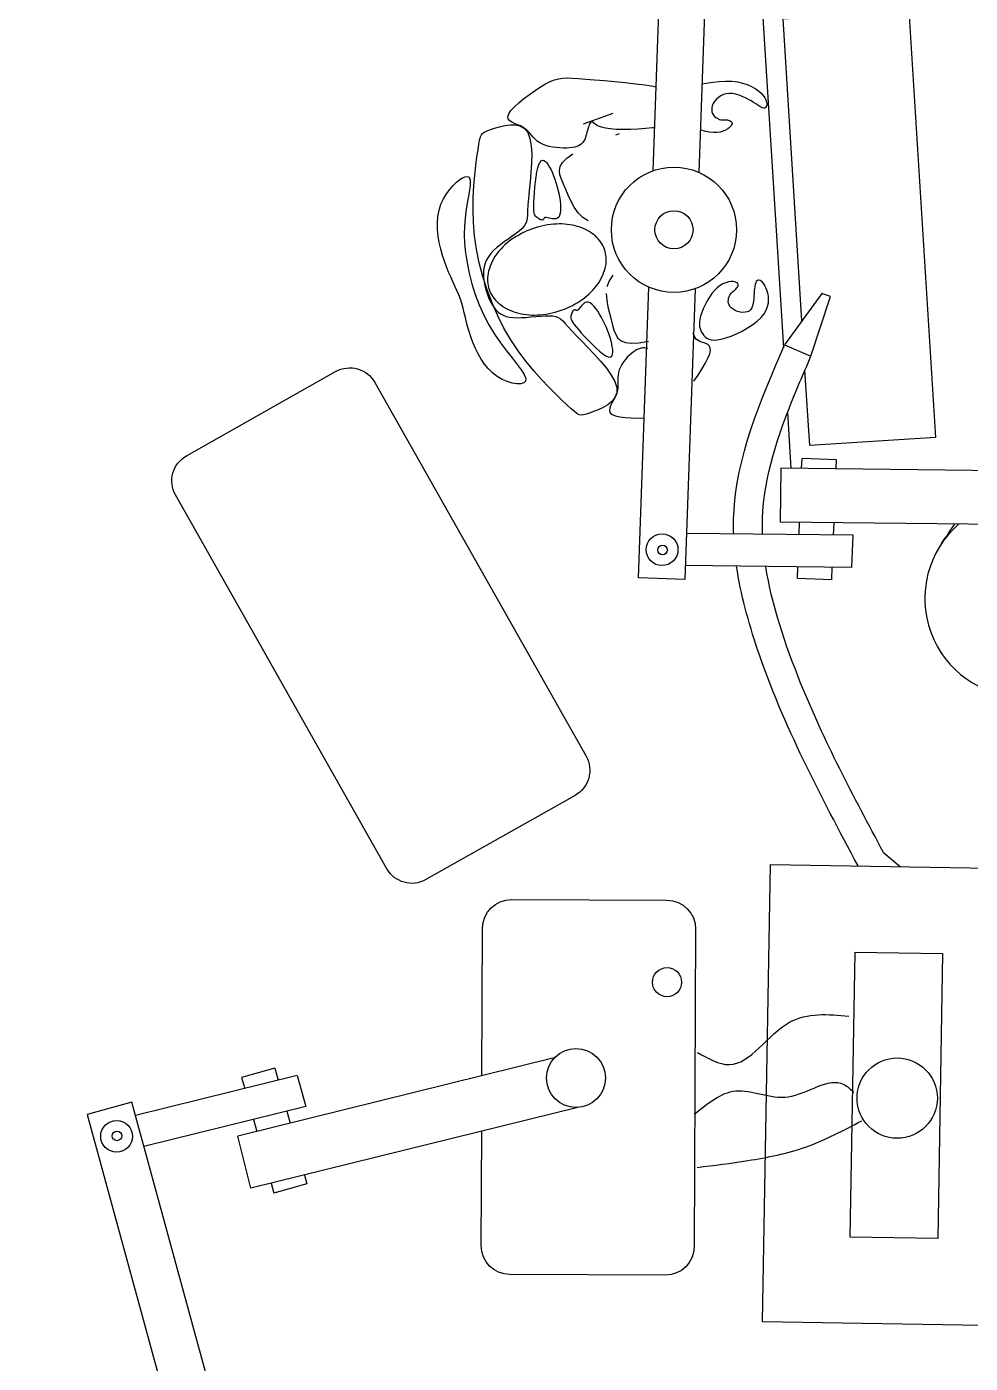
# Model space of a CAD drawing. Header units: inches. Extents: x 204954 to 440946, y -300749 to -143756.
# Drawn here: x 221520.6 to 221571.2, y -148053.8 to -147982.2 of the extents above; entities that cross this region are included whole.
import ezdxf

# ---------------------------------------------------------------- set-up
doc = ezdxf.new("R2010")
doc.units = ezdxf.units.IN
doc.header["$LTSCALE"] = 9
doc.header["$MEASUREMENT"] = 0
doc.linetypes.add('0', pattern=[0])
doc.layers.add('beam framing', color=91, linetype='Continuous')

msp = doc.modelspace()

# ---------------------------------------------------------------- linework, layer by layer
at = {"color": 1, "linetype": '0'}
for p, q in [((221548.43571, -147985.2587), (221548.67863, -147985.13414)), ((221548.67863, -147985.13414), (221548.90042, -147985.04441)), ((221548.90042, -147985.04441), (221549.11539, -147984.98534)), ((221549.11539, -147984.98534), (221549.33787, -147984.95278)), ((221549.33787, -147984.95278), (221549.58215, -147984.94256)), ((221549.58215, -147984.94256), (221549.86255, -147984.95051)), ((221549.86255, -147984.95051), (221550.19339, -147984.97249)), ((221550.19339, -147984.97249), (221550.58897, -147985.00432)), ((221550.58897, -147985.00432), (221551.05728, -147985.04253)), ((221551.05728, -147985.04253), (221551.58097, -147985.08638)), ((221551.58097, -147985.08638), (221552.13639, -147985.13579)), ((221552.13639, -147985.13579), (221552.69986, -147985.19072)), ((221557.38198, -147985.16436), (221557.73108, -147985.12574)), ((221557.73108, -147985.12574), (221558.07391, -147985.10928)), ((221558.07391, -147985.10928), (221558.40108, -147985.11825)), ((221558.40108, -147985.11825), (221558.70471, -147985.15472)), ((221558.70471, -147985.15472), (221558.98281, -147985.21589)), ((221547.27193, -147986.0464), (221547.56591, -147985.82304)), ((221547.56591, -147985.82304), (221547.86742, -147985.6112)), ((221547.86742, -147985.6112), (221548.16212, -147985.42004)), ((221548.16212, -147985.42004), (221548.43571, -147985.2587)), ((221552.69986, -147985.19072), (221553.24771, -147985.25109)), ((221553.24771, -147985.25109), (221553.75628, -147985.31685)), ((221553.75628, -147985.31685), (221554.20191, -147985.38793)), ((221554.20191, -147985.38793), (221554.33811, -147985.4169)), ((221556.82927, -147985.26718), (221557.03597, -147985.22186)), ((221557.03597, -147985.22186), (221557.38198, -147985.16436)), ((221557.9587, -147985.82992), (221557.81818, -147985.8974)), ((221558.1114, -147985.78731), (221557.9587, -147985.82992)), ((221558.27424, -147985.77293), (221558.1114, -147985.78731)), ((221558.44432, -147985.7843), (221558.27424, -147985.77293)), ((221558.61852, -147985.81753), (221558.44432, -147985.7843)), ((221558.79373, -147985.86871), (221558.61852, -147985.81753)), ((221558.96683, -147985.93394), (221558.79373, -147985.86871)), ((221558.98281, -147985.21589), (221559.23487, -147985.29781)), ((221559.23487, -147985.29781), (221559.46037, -147985.39648)), ((221559.46037, -147985.39648), (221559.65879, -147985.50792)), ((221559.65879, -147985.50792), (221559.82964, -147985.62816)), ((221559.82964, -147985.62816), (221559.97238, -147985.75321)), ((221559.97238, -147985.75321), (221560.08651, -147985.87909)), ((221546.57834, -147986.69403), (221546.76383, -147986.49105)), ((221546.76383, -147986.49105), (221546.9998, -147986.27213)), ((221546.9998, -147986.27213), (221547.27193, -147986.0464)), ((221557.33329, -147986.55581), (221557.32833, -147986.66376)), ((221557.36231, -147986.43988), (221557.33329, -147986.55581)), ((221557.41449, -147986.32003), (221557.36231, -147986.43988)), ((221557.488, -147986.20106), (221557.41449, -147986.32003)), ((221557.581, -147986.08776), (221557.488, -147986.20106)), ((221557.69167, -147985.98494), (221557.581, -147986.08776)), ((221557.81818, -147985.8974), (221557.69167, -147985.98494)), ((221559.13472, -147986.00931), (221558.96683, -147985.93394)), ((221559.29427, -147986.09092), (221559.13472, -147986.00931)), ((221559.44238, -147986.17485), (221559.29427, -147986.09092)), ((221559.57657, -147986.2574), (221559.44238, -147986.17485)), ((221559.69698, -147986.33561), (221559.57657, -147986.2574)), ((221559.80441, -147986.4067), (221559.69698, -147986.33561)), ((221559.89962, -147986.46791), (221559.80441, -147986.4067)), ((221559.98342, -147986.51646), (221559.89962, -147986.46791)), ((221560.05658, -147986.54959), (221559.98342, -147986.51646)), ((221560.11988, -147986.56452), (221560.05658, -147986.54959)), ((221560.08651, -147985.87909), (221560.17204, -147986.00205)), ((221560.17412, -147986.55849), (221560.11988, -147986.56452)), ((221560.17204, -147986.00205), (221560.23106, -147986.1193)), ((221560.21951, -147986.52962), (221560.17412, -147986.55849)), ((221560.25402, -147986.47959), (221560.21951, -147986.52962)), ((221560.23106, -147986.1193), (221560.26615, -147986.22825)), ((221560.27503, -147986.41096), (221560.25402, -147986.47959)), ((221560.26615, -147986.22825), (221560.27994, -147986.32633)), ((221560.27994, -147986.32633), (221560.27503, -147986.41096)), ((221546.41158, -147987.01804), (221546.45765, -147986.8719)), ((221546.43188, -147987.13604), (221546.41158, -147987.01804)), ((221546.5058, -147987.23199), (221546.43188, -147987.13604)), ((221546.45765, -147986.8719), (221546.57834, -147986.69403)), ((221546.62058, -147987.31203), (221546.5058, -147987.23199)), ((221550.45861, -147987.39377), (221552.05754, -147986.83584)), ((221550.87387, -147987.30329), (221550.84135, -147987.33267)), ((221550.90688, -147987.29039), (221550.87387, -147987.30329)), ((221550.94012, -147987.29571), (221550.90688, -147987.29039)), ((221550.97471, -147987.31997), (221550.94012, -147987.29571)), ((221557.32833, -147986.66376), (221557.34472, -147986.7626)), ((221557.34472, -147986.7626), (221557.37881, -147986.85193)), ((221557.37881, -147986.85193), (221557.42696, -147986.93136)), ((221557.42696, -147986.93136), (221557.48554, -147987.0005)), ((221557.48554, -147987.0005), (221557.55089, -147987.05896)), ((221557.55089, -147987.05896), (221557.61938, -147987.10633)), ((221557.61938, -147987.10633), (221557.68738, -147987.14223)), ((221557.68738, -147987.14223), (221557.75197, -147987.1667)), ((221557.75197, -147987.1667), (221557.81319, -147987.18153)), ((221557.81319, -147987.18153), (221557.87183, -147987.18894)), ((221557.87183, -147987.18894), (221557.92865, -147987.19116)), ((221557.92865, -147987.19116), (221557.98444, -147987.19041)), ((221557.98444, -147987.19041), (221558.03998, -147987.18892)), ((221558.03998, -147987.18892), (221558.09602, -147987.18892)), ((221558.09602, -147987.18892), (221558.15337, -147987.19262)), ((221558.15337, -147987.19262), (221558.21209, -147987.20194)), ((221558.21209, -147987.20194), (221558.2695, -147987.21755)), ((221558.2695, -147987.21755), (221558.32221, -147987.23978)), ((221558.32221, -147987.23978), (221558.36685, -147987.269)), ((221558.36685, -147987.269), (221558.40004, -147987.30553)), ((221558.40004, -147987.30553), (221558.41838, -147987.34975)), ((221544.94178, -147988.10583), (221544.99635, -147987.98528)), ((221544.99635, -147987.98528), (221545.06958, -147987.89816)), ((221545.06958, -147987.89816), (221545.16931, -147987.83174)), ((221545.16931, -147987.83174), (221545.30335, -147987.77332)), ((221545.30335, -147987.77332), (221545.47954, -147987.71018)), ((221545.47954, -147987.71018), (221545.70204, -147987.6342)), ((221545.70204, -147987.6342), (221545.96044, -147987.55568)), ((221545.96044, -147987.55568), (221546.24067, -147987.48951)), ((221546.24067, -147987.48951), (221546.52866, -147987.45058)), ((221546.52866, -147987.45058), (221546.81033, -147987.4538)), ((221546.76346, -147987.38226), (221546.62058, -147987.31203)), ((221546.92169, -147987.44879), (221546.76346, -147987.38226)), ((221546.81033, -147987.4538), (221547.07161, -147987.51405)), ((221547.08252, -147987.51775), (221546.92169, -147987.44879)), ((221547.07161, -147987.51405), (221547.29844, -147987.64622)), ((221547.2332, -147987.59524), (221547.08252, -147987.51775)), ((221547.36404, -147987.68576), (221547.2332, -147987.59524)), ((221547.29844, -147987.64622), (221547.47675, -147987.86522)), ((221547.47769, -147987.78726), (221547.36404, -147987.68576)), ((221547.47675, -147987.86522), (221547.59647, -147988.17982)), ((221547.57989, -147987.89609), (221547.47769, -147987.78726)), ((221547.67637, -147988.00858), (221547.57989, -147987.89609)), ((221547.77284, -147988.12107), (221547.67637, -147988.00858)), ((221550.6223, -147987.94894), (221550.59482, -147988.0463)), ((221550.64717, -147987.85165), (221550.6223, -147987.94894)), ((221550.671, -147987.75639), (221550.64717, -147987.85165)), ((221550.69535, -147987.66511), (221550.671, -147987.75639)), ((221550.72146, -147987.57973), (221550.69535, -147987.66511)), ((221550.74938, -147987.50204), (221550.72146, -147987.57973)), ((221550.77885, -147987.4338), (221550.74938, -147987.50204)), ((221550.80959, -147987.37675), (221550.77885, -147987.4338)), ((221550.84135, -147987.33267), (221550.80959, -147987.37675)), ((221551.01734, -147987.35973), (221550.97471, -147987.31997)), ((221551.07608, -147987.41051), (221551.01734, -147987.35973)), ((221551.15899, -147987.46783), (221551.07608, -147987.41051)), ((221551.27415, -147987.5272), (221551.15899, -147987.46783)), ((221551.42963, -147987.58416), (221551.27415, -147987.5272)), ((221551.63349, -147987.63422), (221551.42963, -147987.58416)), ((221551.89382, -147987.6729), (221551.63349, -147987.63422)), ((221552.21433, -147987.69667), (221551.89382, -147987.6729)), ((221552.19014, -147987.98661), (221552.39268, -147987.91736)), ((221552.58143, -147987.70586), (221552.21433, -147987.69667)), ((221552.97716, -147987.70172), (221552.58143, -147987.70586)), ((221553.38357, -147987.68554), (221552.97716, -147987.70172)), ((221553.78272, -147987.65858), (221553.38357, -147987.68554)), ((221554.15666, -147987.62212), (221553.78272, -147987.65858)), ((221554.26009, -147987.60814), (221554.15666, -147987.62212)), ((221556.77163, -147987.73758), (221556.7417, -147987.72645)), ((221556.99475, -147987.80436), (221556.77163, -147987.73758)), ((221557.21271, -147987.8513), (221556.99475, -147987.80436)), ((221557.41979, -147987.87458), (221557.21271, -147987.8513)), ((221557.61104, -147987.87177), (221557.41979, -147987.87458)), ((221557.78465, -147987.846), (221557.61104, -147987.87177)), ((221557.93957, -147987.80179), (221557.78465, -147987.846)), ((221558.07474, -147987.74366), (221557.93957, -147987.80179)), ((221558.18912, -147987.67616), (221558.07474, -147987.74366)), ((221558.28166, -147987.60379), (221558.18912, -147987.67616)), ((221558.35132, -147987.53109), (221558.28166, -147987.60379)), ((221558.39704, -147987.46258), (221558.35132, -147987.53109)), ((221558.41851, -147987.40198), (221558.39704, -147987.46258)), ((221558.41838, -147987.34975), (221558.41851, -147987.40198)), ((221544.81186, -147988.79514), (221544.85736, -147988.49804)), ((221544.85736, -147988.49804), (221544.89806, -147988.27251)), ((221544.89806, -147988.27251), (221544.94178, -147988.10583)), ((221547.59647, -147988.17982), (221547.66351, -147988.57437)), ((221547.66351, -147988.57437), (221547.68779, -147989.0271)), ((221547.87504, -147988.2299), (221547.77284, -147988.12107)), ((221547.98869, -147988.33141), (221547.87504, -147988.2299)), ((221548.11953, -147988.42192), (221547.98869, -147988.33141)), ((221548.27151, -147988.49854), (221548.11953, -147988.42192)), ((221548.44145, -147988.56141), (221548.27151, -147988.49854)), ((221548.62443, -147988.61141), (221548.44145, -147988.56141)), ((221548.81548, -147988.64944), (221548.62443, -147988.61141)), ((221549.00968, -147988.67638), (221548.81548, -147988.64944)), ((221549.20207, -147988.69314), (221549.00968, -147988.67638)), ((221549.38771, -147988.70061), (221549.20207, -147988.69314)), ((221549.56167, -147988.69967), (221549.38771, -147988.70061)), ((221549.71995, -147988.69104), (221549.56167, -147988.69967)), ((221549.86237, -147988.67462), (221549.71995, -147988.69104)), ((221549.98973, -147988.65015), (221549.86237, -147988.67462)), ((221550.10279, -147988.61735), (221549.98973, -147988.65015)), ((221550.20235, -147988.57595), (221550.10279, -147988.61735)), ((221550.28917, -147988.52569), (221550.20235, -147988.57595)), ((221550.36405, -147988.46628), (221550.28917, -147988.52569)), ((221550.42776, -147988.39746), (221550.36405, -147988.46628)), ((221550.48121, -147988.31932), (221550.42776, -147988.39746)), ((221550.52583, -147988.23344), (221550.48121, -147988.31932)), ((221550.56318, -147988.14179), (221550.52583, -147988.23344)), ((221550.59482, -147988.0463), (221550.56318, -147988.14179)), ((221544.69531, -147989.62566), (221544.75625, -147989.17286)), ((221544.75625, -147989.17286), (221544.81186, -147988.79514)), ((221547.68779, -147989.0271), (221547.67924, -147989.51626)), ((221548.07316, -147989.57406), (221548.13458, -147989.44849)), ((221548.13458, -147989.44849), (221548.20112, -147989.37522)), ((221548.20112, -147989.37522), (221548.27173, -147989.34877)), ((221548.27173, -147989.34877), (221548.3454, -147989.3637)), ((221548.3454, -147989.3637), (221548.42108, -147989.41452)), ((221548.42108, -147989.41452), (221548.49776, -147989.49579)), ((221549.34432, -147989.46885), (221549.56339, -147989.245)), ((221549.56339, -147989.245), (221549.89407, -147989.00967)), ((221544.58663, -147990.71968), (221544.63634, -147990.14433)), ((221544.63634, -147990.14433), (221544.69531, -147989.62566)), ((221547.64779, -147990.02006), (221547.60333, -147990.51675)), ((221547.67924, -147989.51626), (221547.64779, -147990.02006)), ((221547.92532, -147990.23842), (221547.96842, -147989.98002)), ((221547.96842, -147989.98002), (221548.01771, -147989.7544)), ((221548.01771, -147989.7544), (221548.07316, -147989.57406)), ((221548.49776, -147989.49579), (221548.57438, -147989.60203)), ((221548.57438, -147989.60203), (221548.64994, -147989.72779)), ((221548.64994, -147989.72779), (221548.72347, -147989.86825)), ((221548.72347, -147989.86825), (221548.79439, -147990.02128)), ((221548.79439, -147990.02128), (221548.86216, -147990.18538)), ((221549.17953, -147989.90685), (221549.22148, -147989.6874)), ((221549.20311, -147990.13339), (221549.17953, -147989.90685)), ((221549.27686, -147990.3732), (221549.20311, -147990.13339)), ((221549.22148, -147989.6874), (221549.34432, -147989.46885)), ((221543.29986, -147990.91364), (221543.4828, -147990.70461)), ((221543.4828, -147990.70461), (221543.6644, -147990.52942)), ((221543.6644, -147990.52942), (221543.83612, -147990.39113)), ((221543.83612, -147990.39113), (221543.98938, -147990.29282)), ((221543.98938, -147990.29282), (221544.11727, -147990.23684)), ((221544.11727, -147990.23684), (221544.21944, -147990.22259)), ((221544.21944, -147990.22259), (221544.29717, -147990.24874)), ((221544.29717, -147990.24874), (221544.35175, -147990.31398)), ((221544.35175, -147990.31398), (221544.38448, -147990.41697)), ((221544.38951, -147990.7309), (221544.3644, -147990.9392)), ((221544.38448, -147990.41697), (221544.39663, -147990.55638)), ((221544.39663, -147990.55638), (221544.38951, -147990.7309)), ((221544.55349, -147991.34249), (221544.58663, -147990.71968)), ((221547.60333, -147990.51675), (221547.55581, -147990.98456)), ((221547.83335, -147991.08546), (221547.85777, -147990.80362)), ((221547.85777, -147990.80362), (221547.88843, -147990.51712)), ((221547.88843, -147990.51712), (221547.92532, -147990.23842)), ((221548.86216, -147990.18538), (221548.92628, -147990.35909)), ((221548.92628, -147990.35909), (221548.98622, -147990.5409)), ((221548.98622, -147990.5409), (221549.04146, -147990.72935)), ((221549.04146, -147990.72935), (221549.0915, -147990.92294)), ((221549.38543, -147990.63248), (221549.27686, -147990.3732)), ((221549.51347, -147990.91741), (221549.38543, -147990.63248)), ((221542.82866, -147991.71296), (221542.96423, -147991.42089)), ((221542.96423, -147991.42089), (221543.12415, -147991.15342)), ((221543.12415, -147991.15342), (221543.29986, -147990.91364)), ((221544.27196, -147991.45402), (221544.21629, -147991.7609)), ((221544.32341, -147991.18022), (221544.27196, -147991.45402)), ((221544.3644, -147990.9392), (221544.32341, -147991.18022)), ((221544.54421, -147992.00357), (221544.55349, -147991.34249)), ((221547.51513, -147991.40172), (221547.4884, -147991.75175)), ((221547.55581, -147990.98456), (221547.51513, -147991.40172)), ((221547.79782, -147991.78093), (221547.80336, -147991.58514)), ((221547.80336, -147991.58514), (221547.81521, -147991.35012)), ((221547.81521, -147991.35012), (221547.83335, -147991.08546)), ((221549.0915, -147990.92294), (221549.13581, -147991.12019)), ((221549.13581, -147991.12019), (221549.1737, -147991.31913)), ((221549.1737, -147991.31913), (221549.20379, -147991.5158)), ((221549.20379, -147991.5158), (221549.22453, -147991.70575)), ((221549.64969, -147991.23), (221549.51347, -147990.91741)), ((221549.79916, -147991.55543), (221549.64969, -147991.23)), ((221549.971, -147991.87472), (221549.79916, -147991.55543)), ((221542.66266, -147992.3583), (221542.726, -147992.02657)), ((221542.726, -147992.02657), (221542.82866, -147991.71296)), ((221544.16265, -147992.10119), (221544.11727, -147992.4752)), ((221544.21629, -147991.7609), (221544.16265, -147992.10119)), ((221544.56609, -147992.69371), (221544.54421, -147992.00357)), ((221547.45708, -147992.27437), (221547.43841, -147992.46683)), ((221547.47139, -147992.03932), (221547.45708, -147992.27437)), ((221547.4884, -147991.75175), (221547.47139, -147992.03932)), ((221547.79859, -147991.93957), (221547.79782, -147991.78093)), ((221547.80565, -147992.06607), (221547.79859, -147991.93957)), ((221547.81901, -147992.16541), (221547.80565, -147992.06607)), ((221547.83864, -147992.24259), (221547.81901, -147992.16541)), ((221547.86455, -147992.30261), (221547.83864, -147992.24259)), ((221547.89671, -147992.35045), (221547.86455, -147992.30261)), ((221549.18291, -147992.30933), (221549.1336, -147992.39892)), ((221549.21511, -147992.19076), (221549.18291, -147992.30933)), ((221549.23174, -147992.04768), (221549.21511, -147992.19076)), ((221549.22453, -147991.70575), (221549.23436, -147991.88452)), ((221549.23436, -147991.88452), (221549.23174, -147992.04768)), ((221550.17436, -147992.16887), (221549.971, -147991.87472)), ((221550.41837, -147992.41889), (221550.17436, -147992.16887)), ((221542.63637, -147992.70336), (221542.66266, -147992.3583)), ((221542.64273, -147993.05666), (221542.63637, -147992.70336)), ((221544.08639, -147992.88325), (221544.07627, -147993.32567)), ((221544.11727, -147992.4752), (221544.08639, -147992.88325)), ((221544.62643, -147993.40371), (221544.56609, -147992.69371)), ((221547.17947, -147993.0098), (221547.03607, -147993.13679)), ((221547.28593, -147992.8882), (221547.17947, -147993.0098)), ((221547.35988, -147992.76381), (221547.28593, -147992.8882)), ((221547.40836, -147992.62666), (221547.35988, -147992.76381)), ((221547.43841, -147992.46683), (221547.40836, -147992.62666)), ((221547.93514, -147992.39113), (221547.89671, -147992.35045)), ((221547.97946, -147992.42863), (221547.93514, -147992.39113)), ((221548.02795, -147992.46302), (221547.97946, -147992.42863)), ((221548.07853, -147992.49335), (221548.02795, -147992.46302)), ((221548.12911, -147992.51868), (221548.07853, -147992.49335)), ((221548.17763, -147992.53808), (221548.12911, -147992.51868)), ((221548.222, -147992.55061), (221548.17763, -147992.53808)), ((221548.26013, -147992.55533), (221548.222, -147992.55061)), ((221548.28996, -147992.5513), (221548.26013, -147992.55533)), ((221548.31036, -147992.53822), (221548.28996, -147992.5513)), ((221548.32401, -147992.51835), (221548.31036, -147992.53822)), ((221548.33454, -147992.49456), (221548.32401, -147992.51835)), ((221548.34559, -147992.46977), (221548.33454, -147992.49456)), ((221548.3608, -147992.44685), (221548.34559, -147992.46977)), ((221548.38381, -147992.4287), (221548.3608, -147992.44685)), ((221548.41824, -147992.41821), (221548.38381, -147992.4287)), ((221548.46775, -147992.41827), (221548.41824, -147992.41821)), ((221548.53457, -147992.43031), (221548.46775, -147992.41827)), ((221548.61542, -147992.44994), (221548.53457, -147992.43031)), ((221548.70563, -147992.47129), (221548.61542, -147992.44994)), ((221548.80054, -147992.48851), (221548.70563, -147992.47129)), ((221548.89546, -147992.49574), (221548.80054, -147992.48851)), ((221548.98572, -147992.48713), (221548.89546, -147992.49574)), ((221549.06666, -147992.4568), (221548.98572, -147992.48713)), ((221549.1336, -147992.39892), (221549.06666, -147992.4568)), ((221550.71216, -147992.60577), (221550.41837, -147992.41889)), ((221542.67733, -147993.41306), (221542.64273, -147993.05666)), ((221542.73574, -147993.76746), (221542.67733, -147993.41306)), ((221544.07627, -147993.32567), (221544.09313, -147993.80276)), ((221544.73097, -147994.12491), (221544.62643, -147993.40371)), ((221546.23871, -147993.70623), (221546.02634, -147993.86145)), ((221546.45445, -147993.55565), (221546.23871, -147993.70623)), ((221546.66498, -147993.41022), (221546.45445, -147993.55565)), ((221546.86172, -147993.27043), (221546.66498, -147993.41022)), ((221547.03607, -147993.13679), (221546.86172, -147993.27043)), ((221542.81357, -147994.11473), (221542.73574, -147993.76746)), ((221542.90639, -147994.44976), (221542.81357, -147994.11473)), ((221543.0098, -147994.76744), (221542.90639, -147994.44976)), ((221544.09313, -147993.80276), (221544.14214, -147994.31342)), ((221544.14214, -147994.31342), (221544.22414, -147994.85085)), ((221544.87919, -147994.85083), (221544.73097, -147994.12491)), ((221545.49362, -147994.35019), (221545.36874, -147994.52023)), ((221545.64606, -147994.18385), (221545.49362, -147994.35019)), ((221545.82593, -147994.02083), (221545.64606, -147994.18385)), ((221546.02634, -147993.86145), (221545.82593, -147994.02083)), ((221543.11973, -147995.06407), (221543.0098, -147994.76744)), ((221543.2335, -147995.34161), (221543.11973, -147995.06407)), ((221544.22414, -147994.85085), (221544.33888, -147995.4068)), ((221545.06903, -147995.57554), (221544.87919, -147994.85083)), ((221545.14388, -147995.05796), (221545.11364, -147995.24822)), ((221545.19544, -147994.87357), (221545.14388, -147995.05796)), ((221545.26987, -147994.69451), (221545.19544, -147994.87357)), ((221545.36874, -147994.52023), (221545.26987, -147994.69451)), ((221543.34882, -147995.60347), (221543.2335, -147995.34161)), ((221543.46334, -147995.85304), (221543.34882, -147995.60347)), ((221543.57476, -147996.0937), (221543.46334, -147995.85304)), ((221544.33888, -147995.4068), (221544.48611, -147995.97305)), ((221545.29842, -147996.29311), (221545.06903, -147995.57554)), ((221545.11364, -147995.24822), (221545.10316, -147995.4449)), ((221545.10316, -147995.4449), (221545.11087, -147995.64855)), ((221545.11087, -147995.64855), (221545.13526, -147995.85899)), ((221545.13526, -147995.85899), (221545.17499, -147996.07324)), ((221551.8309, -147995.81186), (221551.71715, -147996.14095)), ((221552.04188, -147995.51041), (221551.8309, -147995.81186)), ((221558.22162, -147995.87487), (221558.07963, -147995.91346)), ((221558.35317, -147995.85656), (221558.22162, -147995.87487)), ((221558.47064, -147995.85565), (221558.35317, -147995.85656)), ((221558.57041, -147995.86923), (221558.47064, -147995.85565)), ((221558.64882, -147995.89442), (221558.57041, -147995.86923)), ((221558.70334, -147995.92851), (221558.64882, -147995.89442)), ((221559.71871, -147995.855), (221559.68699, -147995.92473)), ((221559.75716, -147995.80456), (221559.71871, -147995.855)), ((221559.80312, -147995.77563), (221559.75716, -147995.80456)), ((221559.85688, -147995.7699), (221559.80312, -147995.77563)), ((221559.91684, -147995.78698), (221559.85688, -147995.7699)), ((221559.98093, -147995.8259), (221559.91684, -147995.78698)), ((221560.04706, -147995.88575), (221559.98093, -147995.8259)), ((221560.11316, -147995.96558), (221560.04706, -147995.88575)), ((221543.68076, -147996.32886), (221543.57476, -147996.0937)), ((221543.77901, -147996.56191), (221543.68076, -147996.32886)), ((221543.86719, -147996.79623), (221543.77901, -147996.56191)), ((221544.48611, -147995.97305), (221544.66558, -147996.54136)), ((221544.66558, -147996.54136), (221544.87706, -147997.10349)), ((221545.17499, -147996.07324), (221545.22876, -147996.28757)), ((221545.22876, -147996.28757), (221545.29528, -147996.49829)), ((221545.29528, -147996.49829), (221545.37326, -147996.70169)), ((221545.56528, -147996.99761), (221545.29842, -147996.29311)), ((221551.68165, -147996.48849), (221551.70544, -147996.8453)), ((221557.33833, -147996.49925), (221557.20518, -147996.69034)), ((221557.47977, -147996.3269), (221557.33833, -147996.49925)), ((221557.6274, -147996.17984), (221557.47977, -147996.3269)), ((221557.77889, -147996.06305), (221557.6274, -147996.17984)), ((221557.93084, -147995.97523), (221557.77889, -147996.06305)), ((221558.07963, -147995.91346), (221557.93084, -147995.97523)), ((221558.26163, -147996.65714), (221558.29252, -147996.58673)), ((221558.29252, -147996.58673), (221558.32787, -147996.52739)), ((221558.32787, -147996.52739), (221558.36658, -147996.47769)), ((221558.36658, -147996.47769), (221558.40787, -147996.43541)), ((221558.40787, -147996.43541), (221558.45098, -147996.39832)), ((221558.45098, -147996.39832), (221558.49512, -147996.36419)), ((221558.49512, -147996.36419), (221558.53953, -147996.33081)), ((221558.53953, -147996.33081), (221558.58341, -147996.29595)), ((221558.58341, -147996.29595), (221558.626, -147996.25737)), ((221558.626, -147996.25737), (221558.66617, -147996.21354)), ((221558.66617, -147996.21354), (221558.70141, -147996.16561)), ((221558.70141, -147996.16561), (221558.72885, -147996.1154)), ((221558.73574, -147995.96948), (221558.70334, -147995.92851)), ((221558.72885, -147996.1154), (221558.74563, -147996.06476)), ((221558.74888, -147996.01551), (221558.73574, -147995.96948)), ((221558.74563, -147996.06476), (221558.74888, -147996.01551)), ((221559.60215, -147996.48473), (221559.59411, -147996.62316)), ((221559.61187, -147996.35196), (221559.60215, -147996.48473)), ((221559.62444, -147996.22735), (221559.61187, -147996.35196)), ((221559.64063, -147996.11313), (221559.62444, -147996.22735)), ((221559.66122, -147996.01151), (221559.64063, -147996.11313)), ((221559.68699, -147995.92473), (221559.66122, -147996.01151)), ((221560.17714, -147996.06444), (221560.11316, -147995.96558)), ((221560.23694, -147996.18142), (221560.17714, -147996.06444)), ((221560.29046, -147996.31555), (221560.23694, -147996.18142)), ((221560.33511, -147996.46568), (221560.29046, -147996.31555)), ((221560.36621, -147996.62969), (221560.33511, -147996.46568)), ((221543.94399, -147997.03472), (221543.86719, -147996.79623)), ((221544.01203, -147997.27823), (221543.94399, -147997.03472)), ((221544.07494, -147997.52712), (221544.01203, -147997.27823)), ((221544.87706, -147997.10349), (221545.12029, -147997.65122)), ((221545.37326, -147996.70169), (221545.4614, -147996.89404)), ((221545.4614, -147996.89404), (221545.55841, -147997.07166)), ((221545.55841, -147997.07166), (221545.663, -147997.23083)), ((221545.86755, -147997.68309), (221545.56528, -147996.99761)), ((221545.663, -147997.23083), (221545.77442, -147997.36861)), ((221550.23519, -147997.30398), (221550.19037, -147997.35498)), ((221550.28628, -147997.23831), (221550.23519, -147997.30398)), ((221550.34363, -147997.16547), (221550.28628, -147997.23831)), ((221550.40721, -147997.09294), (221550.34363, -147997.16547)), ((221550.47703, -147997.02823), (221550.40721, -147997.09294)), ((221550.55306, -147996.97882), (221550.47703, -147997.02823)), ((221550.63529, -147996.95221), (221550.55306, -147996.97882)), ((221550.72371, -147996.95588), (221550.63529, -147996.95221)), ((221550.81806, -147996.99534), (221550.72371, -147996.95588)), ((221550.91703, -147997.06814), (221550.81806, -147996.99534)), ((221551.01906, -147997.16981), (221550.91703, -147997.06814)), ((221551.12262, -147997.29592), (221551.01906, -147997.16981)), ((221551.22614, -147997.442), (221551.12262, -147997.29592)), ((221551.70544, -147996.8453), (221551.76954, -147997.20219)), ((221551.76954, -147997.20219), (221551.85499, -147997.54997)), ((221556.8764, -147997.3105), (221556.79734, -147997.51101)), ((221556.97213, -147997.10252), (221556.8764, -147997.3105)), ((221557.08242, -147996.89361), (221556.97213, -147997.10252)), ((221557.20518, -147996.69034), (221557.08242, -147996.89361)), ((221558.21983, -147996.91383), (221558.22267, -147996.82326)), ((221558.23155, -147997.00598), (221558.21983, -147996.91383)), ((221558.22267, -147996.82326), (221558.23747, -147996.73684)), ((221558.26043, -147997.09713), (221558.23155, -147997.00598)), ((221558.23747, -147996.73684), (221558.26163, -147996.65714)), ((221558.30909, -147997.1847), (221558.26043, -147997.09713)), ((221558.38013, -147997.26613), (221558.30909, -147997.1847)), ((221558.47472, -147997.33893), (221558.38013, -147997.26613)), ((221559.47596, -147997.26758), (221559.41494, -147997.3596)), ((221559.52036, -147997.15807), (221559.47596, -147997.26758)), ((221559.55126, -147997.03497), (221559.52036, -147997.15807)), ((221559.57178, -147996.90218), (221559.55126, -147997.03497)), ((221559.58502, -147996.76361), (221559.57178, -147996.90218)), ((221559.59411, -147996.62316), (221559.58502, -147996.76361)), ((221560.25117, -147997.37758), (221560.32624, -147997.18152)), ((221560.32624, -147997.18152), (221560.36697, -147996.98995)), ((221560.37856, -147996.80523), (221560.36621, -147996.62969)), ((221560.36697, -147996.98995), (221560.37856, -147996.80523)), ((221544.13635, -147997.78175), (221544.07494, -147997.52712)), ((221544.19988, -147998.04247), (221544.13635, -147997.78175)), ((221544.26917, -147998.30963), (221544.19988, -147998.04247)), ((221545.12029, -147997.65122), (221545.39504, -147998.1763)), ((221545.77442, -147997.36861), (221545.89421, -147997.48517)), ((221546.20314, -147998.34363), (221545.86755, -147997.68309)), ((221545.89421, -147997.48517), (221546.02443, -147997.58144)), ((221546.02443, -147997.58144), (221546.16717, -147997.65838)), ((221546.16717, -147997.65838), (221546.32451, -147997.7169)), ((221546.32451, -147997.7169), (221546.49852, -147997.75797)), ((221546.49852, -147997.75797), (221546.69129, -147997.7825)), ((221546.69129, -147997.7825), (221546.9049, -147997.79144)), ((221546.9049, -147997.79144), (221547.13985, -147997.78628)), ((221547.13985, -147997.78628), (221547.39043, -147997.77067)), ((221547.39043, -147997.77067), (221547.64934, -147997.74883)), ((221547.64934, -147997.74883), (221547.90929, -147997.72496)), ((221547.90929, -147997.72496), (221548.163, -147997.70326)), ((221548.163, -147997.70326), (221548.40317, -147997.68796)), ((221548.40317, -147997.68796), (221548.62252, -147997.68325)), ((221548.62252, -147997.68325), (221548.81375, -147997.69334)), ((221548.81375, -147997.69334), (221548.97275, -147997.72231)), ((221548.97275, -147997.72231), (221549.10803, -147997.7737)), ((221549.10803, -147997.7737), (221549.23131, -147997.8509)), ((221549.23131, -147997.8509), (221549.35428, -147997.95734)), ((221549.35428, -147997.95734), (221549.48864, -147998.09641)), ((221549.79027, -147997.70758), (221549.78549, -147997.76333)), ((221549.78549, -147997.76333), (221549.79007, -147997.8208)), ((221549.79007, -147997.8208), (221549.80713, -147997.88391)), ((221549.80164, -147997.65064), (221549.79027, -147997.70758)), ((221549.81821, -147997.59356), (221549.80164, -147997.65064)), ((221549.80713, -147997.88391), (221549.83977, -147997.95655)), ((221549.83894, -147997.53834), (221549.81821, -147997.59356)), ((221549.86278, -147997.48704), (221549.83894, -147997.53834)), ((221549.83977, -147997.95655), (221549.89112, -147998.04263)), ((221549.88869, -147997.44166), (221549.86278, -147997.48704)), ((221549.91563, -147997.40425), (221549.88869, -147997.44166)), ((221549.89112, -147998.04263), (221549.96429, -147998.14606)), ((221549.94256, -147997.37683), (221549.91563, -147997.40425)), ((221549.96842, -147997.36143), (221549.94256, -147997.37683)), ((221549.99252, -147997.35898), (221549.96842, -147997.36143)), ((221550.01557, -147997.36605), (221549.99252, -147997.35898)), ((221550.03861, -147997.37812), (221550.01557, -147997.36605)), ((221550.06269, -147997.39066), (221550.03861, -147997.37812)), ((221550.08886, -147997.39914), (221550.06269, -147997.39066)), ((221550.11816, -147997.39903), (221550.08886, -147997.39914)), ((221550.15165, -147997.38582), (221550.11816, -147997.39903)), ((221550.19037, -147997.35498), (221550.15165, -147997.38582)), ((221551.32808, -147997.60362), (221551.22614, -147997.442)), ((221551.42687, -147997.77631), (221551.32808, -147997.60362)), ((221551.52098, -147997.95564), (221551.42687, -147997.77631)), ((221551.609, -147998.13763), (221551.52098, -147997.95564)), ((221551.85499, -147997.54997), (221551.94281, -147997.87944)), ((221551.94281, -147997.87944), (221552.01983, -147998.18217)), ((221556.67579, -147998.01394), (221556.67188, -147998.14704)), ((221556.6969, -147997.86485), (221556.67579, -147998.01394)), ((221556.73702, -147997.69749), (221556.6969, -147997.86485)), ((221556.79734, -147997.51101), (221556.73702, -147997.69749)), ((221558.58831, -147997.40094), (221558.47472, -147997.33893)), ((221558.71493, -147997.45008), (221558.58831, -147997.40094)), ((221558.8486, -147997.48428), (221558.71493, -147997.45008)), ((221558.98334, -147997.50146), (221558.8486, -147997.48428)), ((221559.11317, -147997.49956), (221558.98334, -147997.50146)), ((221559.23211, -147997.4765), (221559.11317, -147997.49956)), ((221559.33419, -147997.43021), (221559.23211, -147997.4765)), ((221559.41494, -147997.3596), (221559.33419, -147997.43021)), ((221559.52505, -147998.15789), (221559.77064, -147997.96903)), ((221559.77064, -147997.96903), (221559.97722, -147997.7738)), ((221559.97722, -147997.7738), (221560.13657, -147997.57579)), ((221560.13657, -147997.57579), (221560.25117, -147997.37758)), ((221544.34783, -147998.5836), (221544.26917, -147998.30963)), ((221544.4395, -147998.86471), (221544.34783, -147998.5836)), ((221545.39504, -147998.1763), (221545.69844, -147998.67141)), ((221545.69844, -147998.67141), (221546.01725, -147999.13286)), ((221546.57, -147998.97329), (221546.20314, -147998.34363)), ((221549.48864, -147998.09641), (221549.64608, -147998.27151)), ((221549.64608, -147998.27151), (221549.83831, -147998.48607)), ((221549.83831, -147998.48607), (221550.07702, -147998.74348)), ((221549.96429, -147998.14606), (221550.06239, -147998.27074)), ((221550.06239, -147998.27074), (221550.18853, -147998.42058)), ((221550.07702, -147998.74348), (221550.36842, -147999.04476)), ((221550.18853, -147998.42058), (221550.34402, -147998.59721)), ((221550.34402, -147998.59721), (221550.52288, -147998.79313)), ((221551.69027, -147998.32033), (221551.609, -147998.13763)), ((221551.76425, -147998.50224), (221551.69027, -147998.32033)), ((221551.83044, -147998.68187), (221551.76425, -147998.50224)), ((221551.88831, -147998.85775), (221551.83044, -147998.68187)), ((221552.01983, -147998.18217), (221552.09614, -147998.45271)), ((221552.09614, -147998.45271), (221552.18759, -147998.68635)), ((221552.18759, -147998.68635), (221552.31006, -147998.87837)), ((221556.3725, -147998.70841), (221556.34462, -147998.61428)), ((221556.41054, -147998.7965), (221556.3725, -147998.70841)), ((221556.67188, -147998.14704), (221556.68333, -147998.26645)), ((221556.68333, -147998.26645), (221556.70833, -147998.37449)), ((221556.70833, -147998.37449), (221556.74505, -147998.47344)), ((221556.74505, -147998.47344), (221556.79166, -147998.56561)), ((221556.79166, -147998.56561), (221556.84635, -147998.6533)), ((221556.84635, -147998.6533), (221556.90823, -147998.73779)), ((221556.90823, -147998.73779), (221556.98027, -147998.81624)), ((221558.37129, -147998.77348), (221558.66358, -147998.64819)), ((221558.66358, -147998.64819), (221558.96059, -147998.50129)), ((221558.96059, -147998.50129), (221559.25139, -147998.33658)), ((221559.25139, -147998.33658), (221559.52505, -147998.15789)), ((221544.54733, -147999.1524), (221544.4395, -147998.86471)), ((221544.67259, -147999.44232), (221544.54733, -147999.1524)), ((221544.81605, -147999.72922), (221544.67259, -147999.44232)), ((221546.01725, -147999.13286), (221546.3356, -147999.55786)), ((221546.96449, -147999.56669), (221546.57, -147998.97329)), ((221550.36842, -147999.04476), (221550.69668, -147999.38143)), ((221550.52288, -147998.79313), (221550.71733, -147998.99859)), ((221550.69668, -147999.38143), (221551.04051, -147999.74263)), ((221550.71733, -147998.99859), (221550.91958, -147999.20383)), ((221550.91958, -147999.20383), (221551.12185, -147999.39907)), ((221551.12185, -147999.39907), (221551.31636, -147999.57456)), ((221551.93734, -147999.0284), (221551.88831, -147998.85775)), ((221551.97703, -147999.19232), (221551.93734, -147999.0284)), ((221552.00684, -147999.34804), (221551.97703, -147999.19232)), ((221552.02593, -147999.4935), (221552.00684, -147999.34804)), ((221552.31006, -147998.87837), (221552.47943, -147999.02408)), ((221552.47943, -147999.02408), (221552.71157, -147999.11877)), ((221552.71157, -147999.11877), (221553.02235, -147999.15773)), ((221553.02235, -147999.15773), (221553.42765, -147999.13625)), ((221553.44373, -147999.45013), (221553.34275, -147999.49202)), ((221553.42765, -147999.13625), (221553.93631, -147999.05208)), ((221553.54261, -147999.42228), (221553.44373, -147999.45013)), ((221553.63939, -147999.40848), (221553.54261, -147999.42228)), ((221553.73406, -147999.40873), (221553.63939, -147999.40848)), ((221553.82663, -147999.42302), (221553.73406, -147999.40873)), ((221553.91709, -147999.45094), (221553.82663, -147999.42302)), ((221556.46003, -147998.87727), (221556.41054, -147998.7965)), ((221556.52229, -147998.94942), (221556.46003, -147998.87727)), ((221556.5986, -147999.01168), (221556.52229, -147998.94942)), ((221556.69028, -147999.06275), (221556.5986, -147999.01168)), ((221556.79685, -147999.10294), (221556.69028, -147999.06275)), ((221556.9107, -147999.13892), (221556.79685, -147999.10294)), ((221557.02247, -147999.17896), (221556.9107, -147999.13892)), ((221556.98027, -147998.81624), (221557.06637, -147998.88479)), ((221557.12277, -147999.23132), (221557.02247, -147999.17896)), ((221557.06637, -147998.88479), (221557.17044, -147998.93957)), ((221557.20224, -147999.30427), (221557.12277, -147999.23132)), ((221557.17044, -147998.93957), (221557.29639, -147998.97675)), ((221557.25148, -147999.40606), (221557.20224, -147999.30427)), ((221557.26112, -147999.54497), (221557.25148, -147999.40606)), ((221557.29639, -147998.97675), (221557.44812, -147998.99244)), ((221557.44812, -147998.99244), (221557.62955, -147998.9828)), ((221557.62955, -147998.9828), (221557.84458, -147998.94396)), ((221557.84458, -147998.94396), (221558.09464, -147998.87334)), ((221558.09464, -147998.87334), (221558.37129, -147998.77348)), ((221544.97851, -148000.00783), (221544.81605, -147999.72922)), ((221545.16077, -148000.27288), (221544.97851, -148000.00783)), ((221546.3356, -147999.55786), (221546.63763, -147999.94363)), ((221546.63763, -147999.94363), (221546.90748, -148000.28738)), ((221547.37674, -148000.12061), (221546.96449, -147999.56669)), ((221547.79529, -148000.63239), (221547.37674, -148000.12061)), ((221551.04051, -147999.74263), (221551.37859, -148000.11748)), ((221551.31636, -147999.57456), (221551.4953, -147999.72053)), ((221551.37859, -148000.11748), (221551.68962, -148000.49511)), ((221551.4953, -147999.72053), (221551.65091, -147999.82723)), ((221551.65091, -147999.82723), (221551.77712, -147999.88733)), ((221551.77712, -147999.88733), (221551.8748, -147999.9033)), ((221551.8748, -147999.9033), (221551.94654, -147999.88007)), ((221551.94654, -147999.88007), (221551.99493, -147999.82256)), ((221551.99493, -147999.82256), (221552.02256, -147999.73568)), ((221552.02256, -147999.73568), (221552.03203, -147999.62435)), ((221552.03203, -147999.62435), (221552.02593, -147999.4935)), ((221552.60746, -148000.15905), (221552.51875, -148000.2947)), ((221552.70552, -148000.03012), (221552.60746, -148000.15905)), ((221552.81006, -147999.90975), (221552.70552, -148000.03012)), ((221552.91823, -147999.79976), (221552.81006, -147999.90975)), ((221553.02716, -147999.70199), (221552.91823, -147999.79976)), ((221553.13446, -147999.61795), (221553.02716, -147999.70199)), ((221553.23966, -147999.54797), (221553.13446, -147999.61795)), ((221553.34275, -147999.49202), (221553.23966, -147999.54797)), ((221556.98544, -148000.23993), (221557.12745, -147999.96379)), ((221557.12745, -147999.96379), (221557.22179, -147999.72925)), ((221557.22179, -147999.72925), (221557.26112, -147999.54497)), ((221545.3636, -148000.51909), (221545.16077, -148000.27288)), ((221545.5878, -148000.74121), (221545.3636, -148000.51909)), ((221545.83416, -148000.93397), (221545.5878, -148000.74121)), ((221546.90748, -148000.28738), (221547.1293, -148000.58632)), ((221547.1293, -148000.58632), (221547.28721, -148000.83767)), ((221547.28721, -148000.83767), (221547.36537, -148001.03864)), ((221548.20872, -148001.09937), (221547.79529, -148000.63239)), ((221551.68962, -148000.49511), (221551.95228, -148000.86466)), ((221551.95228, -148000.86466), (221552.14527, -148001.21526)), ((221552.31325, -148000.86824), (221552.30394, -148001.01265)), ((221552.33738, -148000.72365), (221552.31325, -148000.86824)), ((221552.38085, -148000.57883), (221552.33738, -148000.72365)), ((221552.44226, -148000.43523), (221552.38085, -148000.57883)), ((221552.51875, -148000.2947), (221552.44226, -148000.43523)), ((221556.38026, -148001.19741), (221556.60116, -148000.86878)), ((221556.60116, -148000.86878), (221556.80645, -148000.54561)), ((221556.80645, -148000.54561), (221556.98544, -148000.23993)), ((221546.10087, -148001.09258), (221545.83416, -148000.93397)), ((221546.3757, -148001.21425), (221546.10087, -148001.09258)), ((221546.64384, -148001.29665), (221546.3757, -148001.21425)), ((221546.89046, -148001.33748), (221546.64384, -148001.29665)), ((221547.10074, -148001.33441), (221546.89046, -148001.33748)), ((221547.25987, -148001.28512), (221547.10074, -148001.33441)), ((221547.35302, -148001.1873), (221547.25987, -148001.28512)), ((221547.36537, -148001.03864), (221547.35302, -148001.1873)), ((221548.60558, -148001.51888), (221548.20872, -148001.09937)), ((221548.97444, -148001.88826), (221548.60558, -148001.51888)), ((221552.14527, -148001.21526), (221552.24728, -148001.53604)), ((221552.24728, -148001.53604), (221552.24393, -148001.81842)), ((221552.2953, -148001.59696), (221552.27038, -148001.74682)), ((221552.30514, -148001.44904), (221552.2953, -148001.59696)), ((221552.30394, -148001.01265), (221552.30347, -148001.15731)), ((221552.30347, -148001.15731), (221552.30587, -148001.30263)), ((221552.30587, -148001.30263), (221552.30514, -148001.44904)), ((221549.30386, -148002.20484), (221548.97444, -148001.88826)), ((221549.58239, -148002.46596), (221549.30386, -148002.20484)), ((221551.98149, -148002.27276), (221551.76296, -148002.45052)), ((221552.14857, -148002.06303), (221551.98149, -148002.27276)), ((221552.07057, -148002.20786), (221551.98561, -148002.35925)), ((221552.1545, -148002.05349), (221552.07057, -148002.20786)), ((221552.24393, -148001.81842), (221552.14857, -148002.06303)), ((221552.22438, -148001.89904), (221552.1545, -148002.05349)), ((221552.27038, -148001.74682), (221552.22438, -148001.89904)), ((221549.80285, -148002.67025), (221549.58239, -148002.46596)), ((221549.97502, -148002.8215), (221549.80285, -148002.67025)), ((221550.11294, -148002.92479), (221549.97502, -148002.8215)), ((221550.23064, -148002.98522), (221550.11294, -148002.92479)), ((221550.34218, -148003.00787), (221550.23064, -148002.98522)), ((221550.46157, -148002.99783), (221550.34218, -148003.00787)), ((221550.60286, -148002.96017), (221550.46157, -148002.99783)), ((221550.78008, -148002.89999), (221550.60286, -148002.96017)), ((221551.00155, -148002.82105), (221550.78008, -148002.89999)), ((221551.25271, -148002.72175), (221551.00155, -148002.82105)), ((221551.51328, -148002.59921), (221551.25271, -148002.72175)), ((221551.76296, -148002.45052), (221551.51328, -148002.59921)), ((221551.86462, -148002.64164), (221551.85461, -148002.76689)), ((221551.85461, -148002.76689), (221551.89559, -148002.87766)), ((221551.91262, -148002.50481), (221551.86462, -148002.64164)), ((221551.89559, -148002.87766), (221552.0006, -148002.97109)), ((221551.98561, -148002.35925), (221551.91262, -148002.50481)), ((221552.0006, -148002.97109), (221552.17789, -148003.04498)), ((221552.17789, -148003.04498), (221552.41686, -148003.09985)), ((221552.41686, -148003.09985), (221552.70215, -148003.13688)), ((221552.70215, -148003.13688), (221553.01843, -148003.15729)), ((221553.01843, -148003.15729), (221553.35033, -148003.16225)), ((221553.35033, -148003.16225), (221553.68252, -148003.15297))]:
    msp.add_line(p, q, dxfattribs=at)
for p, q in [((221563.22439, -147996.48765), (221561.23255, -147999.23771)), ((221563.6895, -147996.64725), (221563.22439, -147996.48765)), ((221562.64631, -147999.84716), (221563.6895, -147996.64725)), ((221561.23255, -147999.23771), (221562.64631, -147999.84716)), ((221561.03082, -148005.85866), (221560.99986, -148008.73458)), ((221579.08119, -148006.05294), (221561.03082, -148005.85866)), ((221562.14731, -148005.87067), (221562.16853, -148005.32712)), ((221564.01456, -148005.39921), (221562.16853, -148005.32712)), ((221563.99537, -148005.89056), (221564.01456, -148005.39921)), ((221578.45645, -148008.92247), (221560.99986, -148008.73458)), ((221562.009, -148009.41205), (221562.03502, -148008.74572)), ((221563.85707, -148009.43194), (221563.88309, -148008.76561)), ((221564.90378, -148009.44321), (221555.97185, -148009.34707)), ((221564.83262, -148011.16403), (221564.90378, -148009.44321)), ((221564.83262, -148011.16403), (221555.91057, -148011.068)), ((221561.91743, -148011.75683), (221561.94179, -148011.13292)), ((221563.76345, -148011.82893), (221563.78986, -148011.15281)), ((221563.76345, -148011.82893), (221561.91743, -148011.75683)), ((221566.5292, -148026.43747), (221567.4305, -148027.19623)), ((221548.89832, -148037.44992), (221531.95109, -148041.6403)), ((221533.93051, -148037.99416), (221532.15034, -148038.48812)), ((221533.93051, -148037.99416), (221534.11142, -148038.64615)), ((221535.12376, -148038.39584), (221526.46204, -148040.53754)), ((221532.15034, -148038.48812), (221532.31728, -148039.08977)), ((221535.12376, -148038.39584), (221535.58807, -148040.05437)), ((221535.58807, -148040.05437), (221526.91676, -148042.19844)), ((221550.16513, -148040.09939), (221532.64145, -148044.43231)), ((221532.77775, -148040.74925), (221532.95605, -148041.39181)), ((221534.57189, -148040.30563), (221534.75019, -148040.94819)), ((221532.64145, -148044.43231), (221531.95109, -148041.6403)), ((221535.5195, -148043.72068), (221535.65098, -148044.1945)), ((221533.72536, -148044.1643), (221533.8708, -148044.68846)), ((221535.65098, -148044.1945), (221533.8708, -148044.68846))]:
    msp.add_line(p, q)
for points in [[(221556.66044, -147990.0085), (221557.2151, -147974.43138), (221554.73243, -147974.34298), (221554.17777, -147989.9201)], [(221570.51076, -147976.73976), (221559.79418, -147977.41059), (221561.16964, -147999.38366)], [(221562.16158, -147997.95504), (221561.14884, -147981.77646), (221567.88079, -147981.35506), (221569.31164, -148004.21299), (221562.57968, -148004.63439), (221562.32655, -148000.59059)], [(221556.43873, -147996.2352), (221555.88407, -148011.81233), (221553.40139, -148011.72392), (221553.95605, -147996.1468)], [(221561.38818, -148002.87486), (221561.57532, -148005.86452)], [(221530.38125, -148054.85295), (221526.26537, -148039.81918), (221523.8693, -148040.47517), (221527.98518, -148055.50894)]]:
    msp.add_lwpolyline(points)
msp.add_lwpolyline([(221539.92803, -148027.31241), (221528.61319, -148007.28629, -0.41421356), (221529.19625, -148005.18859), (221537.18674, -148000.67392, -0.41421356), (221539.28444, -148001.25698), (221550.59929, -148021.28311, -0.41421356), (221550.01623, -148023.38081), (221542.02573, -148027.89547, -0.41421356)], format="xyb", close=True)
for points in [[(221574.38947, -148027.31349), (221573.97648, -148051.82272), (221560.05856, -148051.58819), (221560.47154, -148027.07897)], [(221569.69372, -148031.85361), (221569.43636, -148047.12697), (221564.7543, -148047.04808), (221565.01166, -148031.77471)]]:
    msp.add_lwpolyline(points, close=True)
msp.add_lwpolyline([(221545.02354, -148038.408), (221545.0581, -148030.49853, -0.41421356), (221546.60434, -148028.96575), (221554.93503, -148029.00215, -0.41421356), (221556.46782, -148030.54839), (221556.39351, -148047.55538, -0.41421356), (221554.84727, -148049.08816), (221546.51658, -148049.05177, -0.41421356), (221544.98379, -148047.50552), (221545.01058, -148041.37391)], format="xyb")
for centre, radius in [((221555.30825, -147993.07765), 3.35382), ((221555.30825, -147993.07765), 1.02211), ((221554.67244, -148010.21791), 0.85169), ((221554.6987, -148010.23563), 0.2553), ((221554.93662, -148033.38811), 0.78162), ((221550.05965, -148038.52224), 1.58068), ((221567.26582, -148039.60049), 2.14956), ((221525.45214, -148041.64916), 0.85169), ((221525.47362, -148041.6259), 0.2553)]:
    msp.add_circle(centre, radius)
for centre, radius, start, end in [((221549.25622, -147997.36891), 4.60487, 109.2359919, 125.5741527), ((221549.25622, -147997.36891), 4.60487, 92.8978312, 109.2359919), ((221549.19689, -147996.1968), 3.43126, 73.9485207, 92.8978312), ((221549.43845, -147995.35722), 2.55762, 49.5758385, 73.9485207), ((221548.57347, -147996.41434), 3.43126, 125.5741527, 144.5234632), ((221550.01772, -147994.67716), 1.66429, 19.2359919, 49.5758385), ((221547.86201, -147995.9073), 2.55762, 144.5234632, 168.8961454), ((221550.01772, -147994.67716), 1.66429, 348.8961454, 19.2359919), ((221549.14111, -147994.50512), 2.55762, 324.5234632, 348.8961454), ((221546.98541, -147995.73526), 1.66429, 168.8961454, 199.2359919), ((221546.98541, -147995.73526), 1.66429, 199.2359919, 229.5758385), ((221548.42966, -147993.99808), 3.43126, 305.5741527, 324.5234632), ((221547.56468, -147995.0552), 2.55762, 229.5758385, 253.9485207), ((221547.74691, -147993.04351), 4.60487, 289.2359919, 305.5741527), ((221547.80624, -147994.21562), 3.43126, 253.9485207, 272.8978312), ((221547.74691, -147993.04351), 4.60487, 272.8978312, 289.2359919)]:
    msp.add_arc(centre, radius, start, end, dxfattribs=at)
msp.add_arc((221574.01955, -148012.8332), 5.27555, 130.7668494, 47.9997904)
for points, knots in [([(221558.50692, -148009.37436), (221558.49561, -148009.04431), (221558.49929, -148005.5781), (221559.93407, -148002.24982), (221561.23255, -147999.23771)], [0.619493083, 0.619493083, 0.619493083, 0.619493083, 0.652035979, 0.962065929, 0.962065929, 0.962065929, 0.962065929]), ([(221560.04972, -148009.39096), (221559.97375, -148007.14513), (221560.56307, -148004.98469), (221561.83237, -148001.73607), (221562.23576, -148000.79953), (221562.64631, -147999.84716)], [0.616899319, 0.616899319, 0.616899319, 0.616899319, 0.864040913, 0.864040913, 0.962065929, 0.962065929, 0.962065929, 0.962065929]), ([(221565.17095, -148027.16225), (221563.17114, -148023.41455), (221560.45919, -148018.3323), (221558.88284, -148012.60288), (221558.66468, -148011.09765)], [0, 0, 0, 0, 0.41516509, 0.563004759, 0.563004759, 0.563004759, 0.563004759]), ([(221566.5292, -148026.43747), (221564.92067, -148023.42303), (221563.34128, -148020.45724), (221561.27157, -148015.31581), (221560.55048, -148013.17265), (221560.22392, -148011.11443)], [0, 0, 0, 0, 0.333935003, 0.333935003, 0.554494935, 0.554494935, 0.554494935, 0.554494935])]:
    msp.add_open_spline(points, degree=3, knots=knots)
msp.add_open_spline([(221569.64645, -148009.88238), (221569.88583, -148009.53412), (221570.12522, -148009.18587), (221570.35609, -148008.83529)], degree=3)
for points in [[(221556.57022, -148037.14991), (221558.25686, -148037.80686), (221561.5034, -148035.53349), (221564.67847, -148035.20315)], [(221556.39814, -148040.467), (221558.61399, -148039.21503), (221561.42315, -148039.5305), (221564.41017, -148038.86732), (221564.94518, -148039.29685)], [(221556.54386, -148043.31181), (221559.26118, -148042.9474), (221562.359, -148042.22161), (221565.36497, -148040.81593)]]:
    msp.add_spline(points, degree=3)
at = {"layer": 'beam framing', "color": 1}
msp.add_circle((221267.41484, -148374.87), 4304.54104, dxfattribs=at)

doc.saveas('drawing.dxf')
